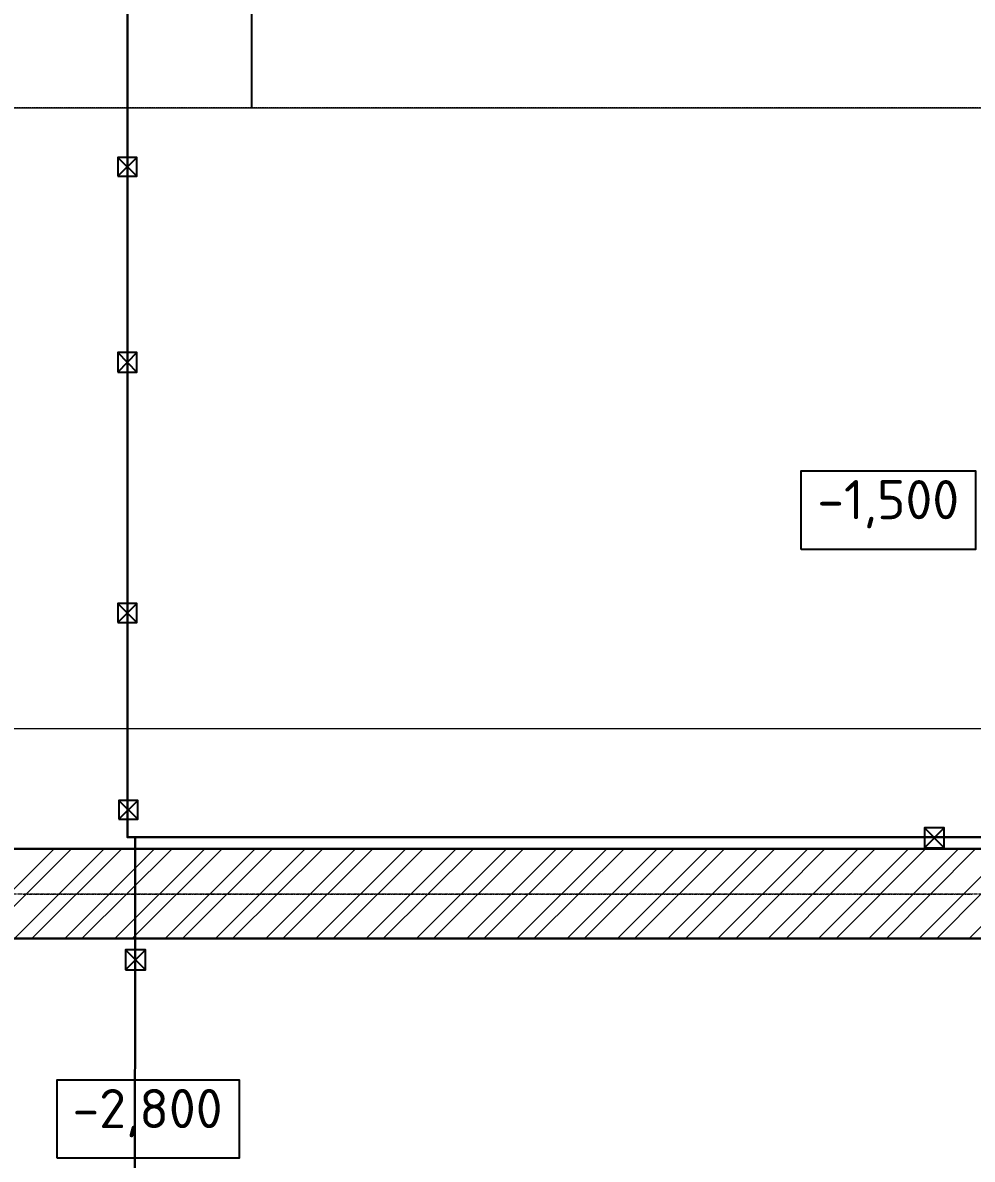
# Model space of a CAD drawing. Header units: millimetres. Extents: x -10178924 to 11692288, y -947381 to 58396.
# Drawn here: x 734041 to 738282, y -787877 to -782796 of the extents above; entities that cross this region are included whole.
import ezdxf

# ---------------------------------------------------------------- set-up
doc = ezdxf.new("R2010")
doc.units = ezdxf.units.MM
doc.linetypes.add('невидимая', pattern=[9.525, 6.35, -3.175])
doc.linetypes.add('осевая', pattern=[50.8, 31.75, -6.35, 6.35, -6.35])
for name, color, linetype, lineweight in [('PDF _0', 7, 'Continuous', 9), ('PDF _Разрезы', 7, 'Continuous', 9), ('PDF _Текст', 7, 'Continuous', 5), ('Контур пол Подвал', 7, 'Continuous', 9), ('Размеры осевые', 153, 'Continuous', 9), ('ШТРИХОВКА', 252, 'Continuous', 15)]:
    doc.layers.add(name, color=color, linetype=linetype, lineweight=lineweight)
for name, color, linetype in [('PDF _PDF _Разрезы', 7, 'Continuous'), ('PDF _ВК_В1', 5, 'Continuous'), ('PDF _Стены внутр.1', 7, 'Continuous'), ('Стены внутр.1', 7, 'Continuous')]:
    doc.layers.add(name, color=color, linetype=linetype)
for name, color, linetype, true_color in [('PDF _Контур пол Подвал', 7, 'Continuous', 0xcd6928), ('PDF _Отметки', 7, 'Continuous', 0x7f9fff), ('PDF _Размеры осевые', 7, 'Continuous', 0x5d6970), ('PDF _штриховка', 7, 'Continuous', 0x95834a)]:
    doc.layers.add(name, color=color, linetype=linetype, true_color=true_color)
doc.styles.add('PDF ISOCPEUR', font='isocpeur.ttf')

# ---------------------------------------------------------------- blocks, each defined once
blk = doc.blocks.new('A$C5282721b')
at = {"layer": 'ШТРИХОВКА', "ltscale": 100, "true_color": 0x000000, "transparency": 33554687}
h = blk.add_hatch(dxfattribs=at)
h.set_pattern_fill('ANSI31', color=18, scale=50)
h.set_pattern_definition([(45, (-79853.19, 25128.16), (-112.2532, 112.2532), [])])
h.paths.add_polyline_path([(23461.119, -5698.72), (20726.119, -5698.72), (20726.119, -6098.72), (23461.119, -6098.72), (23461.119, -6515.547), (23861.119, -6515.547), (23861.119, -5328.486), (23461.119, -5328.486)], flags=17)
h.paths.add_polyline_path([(17846.22, -11596.906), (8196.095, -11596.906), (8096.091, -11596.906), (5081.5, -11596.906), (5081.5, -12156.906), (17846.22, -12156.906), (17846.22, -11876.906)], flags=17)
h.paths.add_polyline_path([(8216.705, -5698.72), (8216.779, -6098.72), (19406.923, -6098.72), (19406.923, -5698.72)], flags=16)
h.paths.add_polyline_path([(4011.5, -12156.906), (4011.5, -11596.906), (86.923, -11596.906), (86.923, -9009.38), (86.923, -8929.368), (86.923, -6098.72), (3721.276, -6098.72), (3801.387, -6098.72), (9286.442, -6098.72), (9286.779, -5698.72), (86.923, -5698.72), (86.923, -161.943), (23461.119, -161.943), (23461.119, -4567.801), (23861.119, -4567.801), (23861.119, -3119.021), (23861.119, -2969.021), (23861.119, -161.943), (24472.507, -161.943), (29133.626, -161.943), (29283.626, -161.943), (29940.503, -161.943), (29940.503, 398.057), (-473.077, 398.057), (-473.077, -11800), (-473.077, -12156.906), (-0.293, -12156.906)])
h.paths.add_polyline_path([(23861.119, -9596.906), (23461.119, -9596.906), (23461.119, -11596.906), (18816.22, -11596.906), (18816.22, -12156.906), (23301.119, -12156.906), (23301.119, -15862.111), (25035.25, -15862.111), (25595.277, -15862.111), (25744.391, -15862.111), (25744.391, -15302.111), (23861.119, -15302.111), (23861.119, -12066.906)])
h.paths.add_polyline_path([(23461.119, -8546.906), (23861.119, -8546.906), (23861.119, -7571.566), (23461.119, -7571.566)], flags=17)
at = {"layer": 'PDF _Разрезы', "color": 18, "lineweight": 9, "true_color": 0x000000, "transparency": 33554687}
blk.add_lwpolyline([(-3851.775, -5161.054), (61037.167, -5161.054)], dxfattribs=at)
at = {"layer": 'Контур пол Подвал', "color": 18, "linetype": 'невидимая', "true_color": 0x000000, "transparency": 33554687}
blk.add_line((19406.923, -2386.943), (10706.923, -2386.943), dxfattribs=at)
at = {"layer": 'Контур пол Подвал', "color": 18, "true_color": 0x000000, "transparency": 33554687}
blk.add_lwpolyline([(12706.923, -2386.943), (12706.923, -1186.943)], dxfattribs=at)
at = {"layer": 'Размеры осевые', "color": 251, "linetype": 'осевая', "ltscale": 0.5, "transparency": 33554687}
blk.add_line((-9750, -5900), (57900, -5900), dxfattribs=at)
at = {"layer": 'Стены внутр.1', "color": 18, "linetype": 'Continuous', "true_color": 0x000000, "transparency": 33554687, "flags": 128}
for points in [[(19406.923, -5698.72), (11006.923, -5698.72)], [(10826.905, -6098.72), (19406.923, -6098.72)]]:
    blk.add_lwpolyline(points, dxfattribs=at)

msp = doc.modelspace()

# ---------------------------------------------------------------- linework, layer by layer
at = {"layer": 'PDF _0', "lineweight": 25}
for points in [[(734466, -783482.9), (734550.6, -783482.9), (734550.6, -783398.2), (734466, -783398.2)], [(734466, -784359.2), (734550.6, -784359.2), (734550.6, -784270.3), (734466, -784270.3)], [(734466, -785476.8), (734550.6, -785476.8), (734550.6, -785392.1), (734466, -785392.1)], [(734470.2, -786357.3), (734554.9, -786357.3), (734554.9, -786272.7), (734470.2, -786272.7)], [(738068.6, -786484.3), (738157.5, -786484.3), (738157.5, -786395.4), (738068.6, -786395.4)], [(734499.8, -787030.4), (734588.7, -787030.4), (734588.7, -786941.5), (734499.8, -786941.5)]]:
    msp.add_lwpolyline(points, close=True, dxfattribs=at)
for points in [[(734466, -783398.2), (734550.6, -783482.9)], [(734550.6, -783398.2), (734466, -783482.9)], [(734466, -784270.3), (734550.6, -784359.2)], [(734550.6, -784270.3), (734466, -784359.2)], [(734466, -785392.1), (734550.6, -785476.8)], [(734550.6, -785392.1), (734466, -785476.8)], [(734470.2, -786272.7), (734554.9, -786357.3)], [(734554.9, -786272.7), (734470.2, -786357.3)], [(738068.6, -786395.4), (738157.5, -786484.3)], [(738157.5, -786395.4), (738068.6, -786484.3)], [(734499.8, -786941.5), (734588.7, -787030.4)], [(734588.7, -786941.5), (734499.8, -787030.4)]]:
    msp.add_lwpolyline(points, dxfattribs=at)
at = {"layer": 'PDF _PDF _Разрезы', "lineweight": 9}
msp.add_lwpolyline([(718506.2, -785950.9), (783388.3, -785950.9)], dxfattribs=at)
at = {"layer": 'PDF _ВК_В1', "lineweight": 30}
for points in [[(734508.3, -780642.5), (734508.3, -786437.8), (749049.3, -786437.8)], [(734542.2, -786437.8), (734537.9, -792660.5)]]:
    msp.add_lwpolyline(points, dxfattribs=at)
at = {"layer": 'PDF _Контур пол Подвал', "lineweight": 9}
for points in [[(735062.9, -783178.1), (735062.9, -781975.8)], [(741764.3, -783178.1), (733065.1, -783178.1)]]:
    msp.add_lwpolyline(points, dxfattribs=at)
at = {"layer": 'PDF _Отметки', "lineweight": 25}
for points in [[(737518.2, -785150.8), (737518.2, -784799.5), (738297.1, -784799.5), (738297.1, -785150.8)], [(734195, -787872.9), (734195, -787521.5), (735007.8, -787521.5), (735007.8, -787872.9)]]:
    msp.add_lwpolyline(points, close=True, dxfattribs=at)
at = {"layer": 'PDF _Размеры осевые', "lineweight": 9}
for points in [[(734042.6, -786691.8), (734055.3, -786691.8)], [(734059.6, -786691.8), (734063.8, -786691.8)], [(734068, -786691.8), (734080.7, -786691.8)], [(734085, -786691.8), (734089.2, -786691.8)], [(734093.4, -786691.8), (734106.1, -786691.8)], [(734110.4, -786691.8), (734114.6, -786691.8)], [(734118.8, -786691.8), (734131.5, -786691.8)], [(734135.8, -786691.8), (734140, -786691.8)], [(734144.2, -786691.8), (734156.9, -786691.8)], [(734161.2, -786691.8), (734165.4, -786691.8)], [(734169.6, -786691.8), (734182.3, -786691.8)], [(734186.6, -786691.8), (734190.8, -786691.8)], [(734195, -786691.8), (734207.7, -786691.8)], [(734212, -786691.8), (734216.2, -786691.8)], [(734220.4, -786691.8), (734233.1, -786691.8)], [(734237.4, -786691.8), (734241.6, -786691.8)], [(734245.8, -786691.8), (734258.5, -786691.8)], [(734262.8, -786691.8), (734267, -786691.8)], [(734271.2, -786691.8), (734283.9, -786691.8)], [(734288.2, -786691.8), (734292.4, -786691.8)], [(734296.6, -786691.8), (734309.3, -786691.8)], [(734313.6, -786691.8), (734317.8, -786691.8)], [(734322, -786691.8), (734334.7, -786691.8)], [(734339, -786691.8), (734343.2, -786691.8)], [(734347.4, -786691.8), (734360.1, -786691.8)], [(734364.4, -786691.8), (734368.6, -786691.8)], [(734372.8, -786691.8), (734385.5, -786691.8)], [(734389.8, -786691.8), (734394, -786691.8)], [(734398.2, -786691.8), (734410.9, -786691.8)], [(734415.2, -786691.8), (734419.4, -786691.8)], [(734423.6, -786691.8), (734436.3, -786691.8)], [(734440.6, -786691.8), (734444.8, -786691.8)], [(734449, -786691.8), (734461.7, -786691.8)], [(734466, -786691.8), (734470.2, -786691.8)], [(734474.4, -786691.8), (734487.1, -786691.8)], [(734491.4, -786691.8), (734495.6, -786691.8)], [(734499.8, -786691.8), (734512.5, -786691.8)], [(734516.8, -786691.8), (734521, -786691.8)], [(734525.2, -786691.8), (734537.9, -786691.8)], [(734542.2, -786691.8), (734546.4, -786691.8)], [(734550.6, -786691.8), (734563.3, -786691.8)], [(734567.6, -786691.8), (734571.8, -786691.8)], [(734576, -786691.8), (734588.7, -786691.8)], [(734593, -786691.8), (734597.2, -786691.8)], [(734601.4, -786691.8), (734614.1, -786691.8)], [(734618.4, -786691.8), (734622.6, -786691.8)], [(734626.8, -786691.8), (734639.5, -786691.8)], [(734643.8, -786691.8), (734648, -786691.8)], [(734652.2, -786691.8), (734664.9, -786691.8)], [(734669.2, -786691.8), (734673.4, -786691.8)], [(734677.6, -786691.8), (734690.3, -786691.8)], [(734694.6, -786691.8), (734698.8, -786691.8)], [(734703, -786691.8), (734715.7, -786691.8)], [(734720, -786691.8), (734724.2, -786691.8)], [(734728.4, -786691.8), (734741.1, -786691.8)], [(734745.4, -786691.8), (734749.6, -786691.8)], [(734753.8, -786691.8), (734766.5, -786691.8)], [(734770.8, -786691.8), (734775, -786691.8)], [(734779.2, -786691.8), (734791.9, -786691.8)], [(734796.2, -786691.8), (734800.4, -786691.8)], [(734804.6, -786691.8), (734817.3, -786691.8)], [(734821.6, -786691.8), (734825.8, -786691.8)], [(734830, -786691.8), (734842.7, -786691.8)], [(734847, -786691.8), (734851.2, -786691.8)], [(734855.4, -786691.8), (734868.1, -786691.8)], [(734872.4, -786691.8), (734876.6, -786691.8)], [(734880.8, -786691.8), (734893.5, -786691.8)], [(734897.8, -786691.8), (734902, -786691.8)], [(734906.2, -786691.8), (734918.9, -786691.8)], [(734923.2, -786691.8), (734927.4, -786691.8)], [(734931.6, -786691.8), (734944.3, -786691.8)], [(734948.6, -786691.8), (734952.8, -786691.8)], [(734957, -786691.8), (734969.7, -786691.8)], [(734974, -786691.8), (734978.2, -786691.8)], [(734982.4, -786691.8), (734995.1, -786691.8)], [(734999.4, -786691.8), (735003.6, -786691.8)], [(735007.8, -786691.8), (735020.5, -786691.8)], [(735024.8, -786691.8), (735029, -786691.8)], [(735033.2, -786691.8), (735045.9, -786691.8)], [(735050.2, -786691.8), (735054.4, -786691.8)], [(735058.6, -786691.8), (735071.3, -786691.8)], [(735075.6, -786691.8), (735079.8, -786691.8)], [(735084, -786691.8), (735096.7, -786691.8)], [(735101, -786691.8), (735105.2, -786691.8)], [(735109.4, -786691.8), (735122.1, -786691.8)], [(735126.4, -786691.8), (735130.6, -786691.8)], [(735134.8, -786691.8), (735147.5, -786691.8)], [(735151.8, -786691.8), (735156, -786691.8)], [(735160.2, -786691.8), (735172.9, -786691.8)], [(735177.2, -786691.8), (735181.4, -786691.8)], [(735185.6, -786691.8), (735198.3, -786691.8)], [(735202.6, -786691.8), (735206.8, -786691.8)], [(735211, -786691.8), (735223.7, -786691.8)], [(735228, -786691.8), (735232.2, -786691.8)], [(735236.4, -786691.8), (735249.1, -786691.8)], [(735253.4, -786691.8), (735257.6, -786691.8)], [(735261.8, -786691.8), (735274.5, -786691.8)], [(735278.8, -786691.8), (735283, -786691.8)], [(735287.2, -786691.8), (735299.9, -786691.8)], [(735304.2, -786691.8), (735308.4, -786691.8)], [(735312.6, -786691.8), (735325.3, -786691.8)], [(735329.6, -786691.8), (735333.8, -786691.8)], [(735338, -786691.8), (735350.7, -786691.8)], [(735355, -786691.8), (735359.2, -786691.8)], [(735363.4, -786691.8), (735376.1, -786691.8)], [(735380.4, -786691.8), (735384.6, -786691.8)], [(735388.8, -786691.8), (735401.5, -786691.8)], [(735405.8, -786691.8), (735410, -786691.8)], [(735414.2, -786691.8), (735426.9, -786691.8)], [(735431.2, -786691.8), (735435.4, -786691.8)], [(735439.6, -786691.8), (735452.3, -786691.8)], [(735456.6, -786691.8), (735460.8, -786691.8)], [(735465, -786691.8), (735477.7, -786691.8)], [(735482, -786691.8), (735486.2, -786691.8)], [(735490.4, -786691.8), (735503.1, -786691.8)], [(735507.4, -786691.8), (735511.6, -786691.8)], [(735515.8, -786691.8), (735528.5, -786691.8)], [(735532.8, -786691.8), (735537, -786691.8)], [(735541.2, -786691.8), (735553.9, -786691.8)], [(735558.2, -786691.8), (735562.4, -786691.8)], [(735566.6, -786691.8), (735579.3, -786691.8)], [(735583.6, -786691.8), (735587.8, -786691.8)], [(735592, -786691.8), (735604.7, -786691.8)], [(735609, -786691.8), (735613.2, -786691.8)], [(735617.4, -786691.8), (735630.1, -786691.8)], [(735634.4, -786691.8), (735638.6, -786691.8)], [(735642.8, -786691.8), (735655.5, -786691.8)], [(735659.8, -786691.8), (735664, -786691.8)], [(735668.2, -786691.8), (735680.9, -786691.8)], [(735685.2, -786691.8), (735689.4, -786691.8)], [(735693.6, -786691.8), (735706.3, -786691.8)], [(735710.6, -786691.8), (735714.8, -786691.8)], [(735719, -786691.8), (735731.7, -786691.8)], [(735736, -786691.8), (735740.2, -786691.8)], [(735744.4, -786691.8), (735757.1, -786691.8)], [(735761.4, -786691.8), (735765.6, -786691.8)], [(735769.8, -786691.8), (735782.5, -786691.8)], [(735786.8, -786691.8), (735791, -786691.8)], [(735795.2, -786691.8), (735807.9, -786691.8)], [(735812.2, -786691.8), (735816.4, -786691.8)], [(735820.6, -786691.8), (735833.3, -786691.8)], [(735837.6, -786691.8), (735841.8, -786691.8)], [(735846, -786691.8), (735858.7, -786691.8)], [(735863, -786691.8), (735867.2, -786691.8)], [(735871.4, -786691.8), (735884.1, -786691.8)], [(735888.4, -786691.8), (735892.6, -786691.8)], [(735896.8, -786691.8), (735909.5, -786691.8)], [(735913.8, -786691.8), (735918, -786691.8)], [(735922.2, -786691.8), (735934.9, -786691.8)], [(735939.2, -786691.8), (735943.4, -786691.8)], [(735947.6, -786691.8), (735960.3, -786691.8)], [(735964.6, -786691.8), (735968.8, -786691.8)], [(735973, -786691.8), (735985.7, -786691.8)], [(735990, -786691.8), (735994.2, -786691.8)], [(735998.4, -786691.8), (736011.1, -786691.8)], [(736015.4, -786691.8), (736019.6, -786691.8)], [(736023.8, -786691.8), (736036.5, -786691.8)], [(736040.8, -786691.8), (736045, -786691.8)], [(736049.2, -786691.8), (736061.9, -786691.8)], [(736066.2, -786691.8), (736070.4, -786691.8)], [(736074.7, -786691.8), (736087.4, -786691.8)], [(736091.6, -786691.8), (736095.8, -786691.8)], [(736100, -786691.8), (736112.7, -786691.8)], [(736117, -786691.8), (736121.2, -786691.8)], [(736125.4, -786691.8), (736138.1, -786691.8)], [(736142.4, -786691.8), (736146.6, -786691.8)], [(736150.8, -786691.8), (736163.5, -786691.8)], [(736167.8, -786691.8), (736172, -786691.8)], [(736176.2, -786691.8), (736188.9, -786691.8)], [(736193.2, -786691.8), (736197.4, -786691.8)], [(736201.6, -786691.8), (736214.3, -786691.8)], [(736218.6, -786691.8), (736222.8, -786691.8)], [(736227, -786691.8), (736239.7, -786691.8)], [(736244, -786691.8), (736248.2, -786691.8)], [(736252.4, -786691.8), (736265.1, -786691.8)], [(736269.4, -786691.8), (736273.6, -786691.8)], [(736277.8, -786691.8), (736290.5, -786691.8)], [(736294.8, -786691.8), (736299, -786691.8)], [(736303.3, -786691.8), (736316, -786691.8)], [(736320.2, -786691.8), (736324.4, -786691.8)], [(736328.7, -786691.8), (736341.4, -786691.8)], [(736345.6, -786691.8), (736349.8, -786691.8)], [(736354, -786691.8), (736366.7, -786691.8)], [(736371, -786691.8), (736375.2, -786691.8)], [(736379.4, -786691.8), (736392.1, -786691.8)], [(736396.4, -786691.8), (736400.6, -786691.8)], [(736404.8, -786691.8), (736417.5, -786691.8)], [(736421.8, -786691.8), (736426, -786691.8)], [(736430.2, -786691.8), (736442.9, -786691.8)], [(736447.2, -786691.8), (736451.4, -786691.8)], [(736455.6, -786691.8), (736468.3, -786691.8)], [(736472.6, -786691.8), (736476.8, -786691.8)], [(736481, -786691.8), (736493.7, -786691.8)], [(736498, -786691.8), (736502.2, -786691.8)], [(736506.5, -786691.8), (736519.2, -786691.8)], [(736523.4, -786691.8), (736527.6, -786691.8)], [(736531.9, -786691.8), (736544.6, -786691.8)], [(736548.8, -786691.8), (736553, -786691.8)], [(736557.3, -786691.8), (736570, -786691.8)], [(736574.2, -786691.8), (736578.4, -786691.8)], [(736582.7, -786691.8), (736595.4, -786691.8)], [(736599.6, -786691.8), (736603.8, -786691.8)], [(736608, -786691.8), (736620.7, -786691.8)], [(736625, -786691.8), (736629.2, -786691.8)], [(736633.4, -786691.8), (736646.1, -786691.8)], [(736650.4, -786691.8), (736654.6, -786691.8)], [(736658.8, -786691.8), (736671.5, -786691.8)], [(736675.8, -786691.8), (736680, -786691.8)], [(736684.2, -786691.8), (736696.9, -786691.8)], [(736701.2, -786691.8), (736705.4, -786691.8)], [(736709.7, -786691.8), (736722.4, -786691.8)], [(736726.6, -786691.8), (736730.8, -786691.8)], [(736735.1, -786691.8), (736747.8, -786691.8)], [(736752, -786691.8), (736756.2, -786691.8)], [(736760.5, -786691.8), (736773.2, -786691.8)], [(736777.4, -786691.8), (736781.6, -786691.8)], [(736785.9, -786691.8), (736798.6, -786691.8)], [(736802.8, -786691.8), (736807, -786691.8)], [(736811.3, -786691.8), (736824, -786691.8)], [(736828.2, -786691.8), (736832.4, -786691.8)], [(736836.7, -786691.8), (736849.4, -786691.8)], [(736853.6, -786691.8), (736857.8, -786691.8)], [(736862.1, -786691.8), (736874.7, -786691.8)], [(736879, -786691.8), (736883.2, -786691.8)], [(736887.4, -786691.8), (736900.1, -786691.8)], [(736904.4, -786691.8), (736908.6, -786691.8)], [(736912.8, -786691.8), (736925.5, -786691.8)], [(736929.8, -786691.8), (736934, -786691.8)], [(736938.3, -786691.8), (736951, -786691.8)], [(736955.2, -786691.8), (736959.4, -786691.8)], [(736963.7, -786691.8), (736976.4, -786691.8)], [(736980.6, -786691.8), (736984.8, -786691.8)], [(736989.1, -786691.8), (737001.8, -786691.8)], [(737006, -786691.8), (737010.2, -786691.8)], [(737014.5, -786691.8), (737027.2, -786691.8)], [(737031.4, -786691.8), (737035.6, -786691.8)], [(737039.9, -786691.8), (737052.6, -786691.8)], [(737056.8, -786691.8), (737061, -786691.8)], [(737065.3, -786691.8), (737078, -786691.8)], [(737082.2, -786691.8), (737086.4, -786691.8)], [(737090.7, -786691.8), (737103.4, -786691.8)], [(737107.6, -786691.8), (737111.8, -786691.8)], [(737116.1, -786691.8), (737128.7, -786691.8)], [(737133, -786691.8), (737137.2, -786691.8)], [(737141.5, -786691.8), (737154.2, -786691.8)], [(737158.4, -786691.8), (737162.6, -786691.8)], [(737166.9, -786691.8), (737179.6, -786691.8)], [(737183.8, -786691.8), (737188, -786691.8)], [(737192.3, -786691.8), (737205, -786691.8)], [(737209.2, -786691.8), (737213.4, -786691.8)], [(737217.7, -786691.8), (737230.4, -786691.8)], [(737234.6, -786691.8), (737238.8, -786691.8)], [(737243.1, -786691.8), (737255.8, -786691.8)], [(737260, -786691.8), (737264.2, -786691.8)], [(737268.5, -786691.8), (737281.2, -786691.8)], [(737285.4, -786691.8), (737289.6, -786691.8)], [(737293.9, -786691.8), (737306.6, -786691.8)], [(737310.8, -786691.8), (737315, -786691.8)], [(737319.3, -786691.8), (737332, -786691.8)], [(737336.2, -786691.8), (737340.4, -786691.8)], [(737344.7, -786691.8), (737357.4, -786691.8)], [(737361.6, -786691.8), (737365.8, -786691.8)], [(737370.1, -786691.8), (737382.8, -786691.8)], [(737387, -786691.8), (737391.2, -786691.8)], [(737395.5, -786691.8), (737408.2, -786691.8)], [(737412.4, -786691.8), (737416.6, -786691.8)], [(737420.9, -786691.8), (737433.6, -786691.8)], [(737437.8, -786691.8), (737442, -786691.8)], [(737446.3, -786691.8), (737459, -786691.8)], [(737463.2, -786691.8), (737467.4, -786691.8)], [(737471.7, -786691.8), (737484.4, -786691.8)], [(737488.6, -786691.8), (737492.8, -786691.8)], [(737497.1, -786691.8), (737509.8, -786691.8)], [(737514, -786691.8), (737518.2, -786691.8)], [(737522.5, -786691.8), (737535.2, -786691.8)], [(737539.4, -786691.8), (737543.6, -786691.8)], [(737547.9, -786691.8), (737560.6, -786691.8)], [(737564.8, -786691.8), (737569, -786691.8)], [(737573.3, -786691.8), (737586, -786691.8)], [(737590.2, -786691.8), (737594.4, -786691.8)], [(737598.7, -786691.8), (737611.4, -786691.8)], [(737615.6, -786691.8), (737619.8, -786691.8)], [(737624.1, -786691.8), (737636.8, -786691.8)], [(737641, -786691.8), (737645.2, -786691.8)], [(737649.5, -786691.8), (737662.2, -786691.8)], [(737666.4, -786691.8), (737670.6, -786691.8)], [(737674.9, -786691.8), (737687.6, -786691.8)], [(737691.8, -786691.8), (737696, -786691.8)], [(737700.3, -786691.8), (737713, -786691.8)], [(737717.2, -786691.8), (737721.4, -786691.8)], [(737725.7, -786691.8), (737738.4, -786691.8)], [(737742.6, -786691.8), (737746.8, -786691.8)], [(737751.1, -786691.8), (737763.8, -786691.8)], [(737768, -786691.8), (737772.2, -786691.8)], [(737776.5, -786691.8), (737789.2, -786691.8)], [(737793.4, -786691.8), (737797.6, -786691.8)], [(737801.9, -786691.8), (737814.6, -786691.8)], [(737818.8, -786691.8), (737823, -786691.8)], [(737827.3, -786691.8), (737840, -786691.8)], [(737844.2, -786691.8), (737848.4, -786691.8)], [(737852.7, -786691.8), (737865.4, -786691.8)], [(737869.6, -786691.8), (737873.8, -786691.8)], [(737878.1, -786691.8), (737890.8, -786691.8)], [(737895, -786691.8), (737899.2, -786691.8)], [(737903.5, -786691.8), (737916.2, -786691.8)], [(737920.4, -786691.8), (737924.6, -786691.8)], [(737928.9, -786691.8), (737941.6, -786691.8)], [(737945.8, -786691.8), (737950, -786691.8)], [(737954.3, -786691.8), (737967, -786691.8)], [(737971.2, -786691.8), (737975.4, -786691.8)], [(737979.7, -786691.8), (737992.4, -786691.8)], [(737996.6, -786691.8), (738000.8, -786691.8)], [(738005.1, -786691.8), (738017.8, -786691.8)], [(738022, -786691.8), (738026.2, -786691.8)], [(738030.5, -786691.8), (738043.2, -786691.8)], [(738047.4, -786691.8), (738051.6, -786691.8)], [(738055.9, -786691.8), (738068.6, -786691.8)], [(738072.8, -786691.8), (738077, -786691.8)], [(738081.3, -786691.8), (738094, -786691.8)], [(738098.2, -786691.8), (738102.4, -786691.8)], [(738106.7, -786691.8), (738119.4, -786691.8)], [(738123.6, -786691.8), (738127.8, -786691.8)], [(738132.1, -786691.8), (738144.8, -786691.8)], [(738149, -786691.8), (738153.2, -786691.8)], [(738157.5, -786691.8), (738170.2, -786691.8)], [(738174.4, -786691.8), (738178.6, -786691.8)], [(738182.9, -786691.8), (738195.6, -786691.8)], [(738199.8, -786691.8), (738204, -786691.8)], [(738208.3, -786691.8), (738221, -786691.8)], [(738225.2, -786691.8), (738229.4, -786691.8)], [(738233.7, -786691.8), (738246.4, -786691.8)], [(738250.6, -786691.8), (738254.8, -786691.8)], [(738259.1, -786691.8), (738271.8, -786691.8)], [(738276, -786691.8), (738280.2, -786691.8)]]:
    msp.add_lwpolyline(points, dxfattribs=at)
at = {"layer": 'PDF _Стены внутр.1', "lineweight": 25}
for points in [[(733365.6, -786488.6), (741764.3, -786488.6), (741764.3, -786890.7)], [(733183.3, -786890.7), (741763.9, -786890.7)]]:
    msp.add_lwpolyline(points, dxfattribs=at)
at = {"layer": 'PDF _штриховка', "color": 251, "lineweight": 5, "true_color": 0x636466}
for points in [[(733856.4, -786890.7), (734258.5, -786488.6)], [(734080.7, -786890.7), (734482.9, -786488.6)], [(734305.1, -786890.7), (734707.3, -786488.6)], [(734529.5, -786890.7), (734931.6, -786488.6)], [(734753.8, -786890.7), (735156, -786488.6)], [(734978.2, -786890.7), (735380.4, -786488.6)], [(735202.6, -786890.7), (735604.7, -786488.6)], [(735426.9, -786890.7), (735829.1, -786488.6)], [(735651.3, -786890.7), (736053.5, -786488.6)], [(735875.7, -786890.7), (736277.8, -786488.6)], [(736100, -786890.7), (736502.2, -786488.6)], [(736324.4, -786890.7), (736726.6, -786488.6)], [(736548.8, -786890.7), (736950.9, -786488.6)], [(736773.1, -786890.7), (737175.3, -786488.6)], [(737001.7, -786890.7), (737399.7, -786488.6)], [(737226.1, -786890.7), (737624, -786488.6)], [(737450.5, -786890.7), (737848.4, -786488.6)], [(737674.9, -786890.7), (738072.8, -786488.6)], [(737899.2, -786890.7), (738297.1, -786488.6)], [(738123.6, -786890.7), (738521.5, -786488.6)]]:
    msp.add_lwpolyline(points, dxfattribs=at)

# ---------------------------------------------------------------- block references
msp.add_blockref('A$C5282721b', (722358.6, -780790.4))

# ---------------------------------------------------------------- texts
at = {"layer": 'PDF _Текст', "color": 161, "true_color": 0x7f9fff, "char_height": 175, "attachment_point": 4, "style": 'PDF ISOCPEUR'}
for s, insert in [('-1,500', (737590.2, -784948.7)), ('-2,800', (734262.8, -787670.8))]:
    msp.add_mtext(s, dxfattribs=dict(at, insert=insert))

doc.saveas('drawing.dxf')
